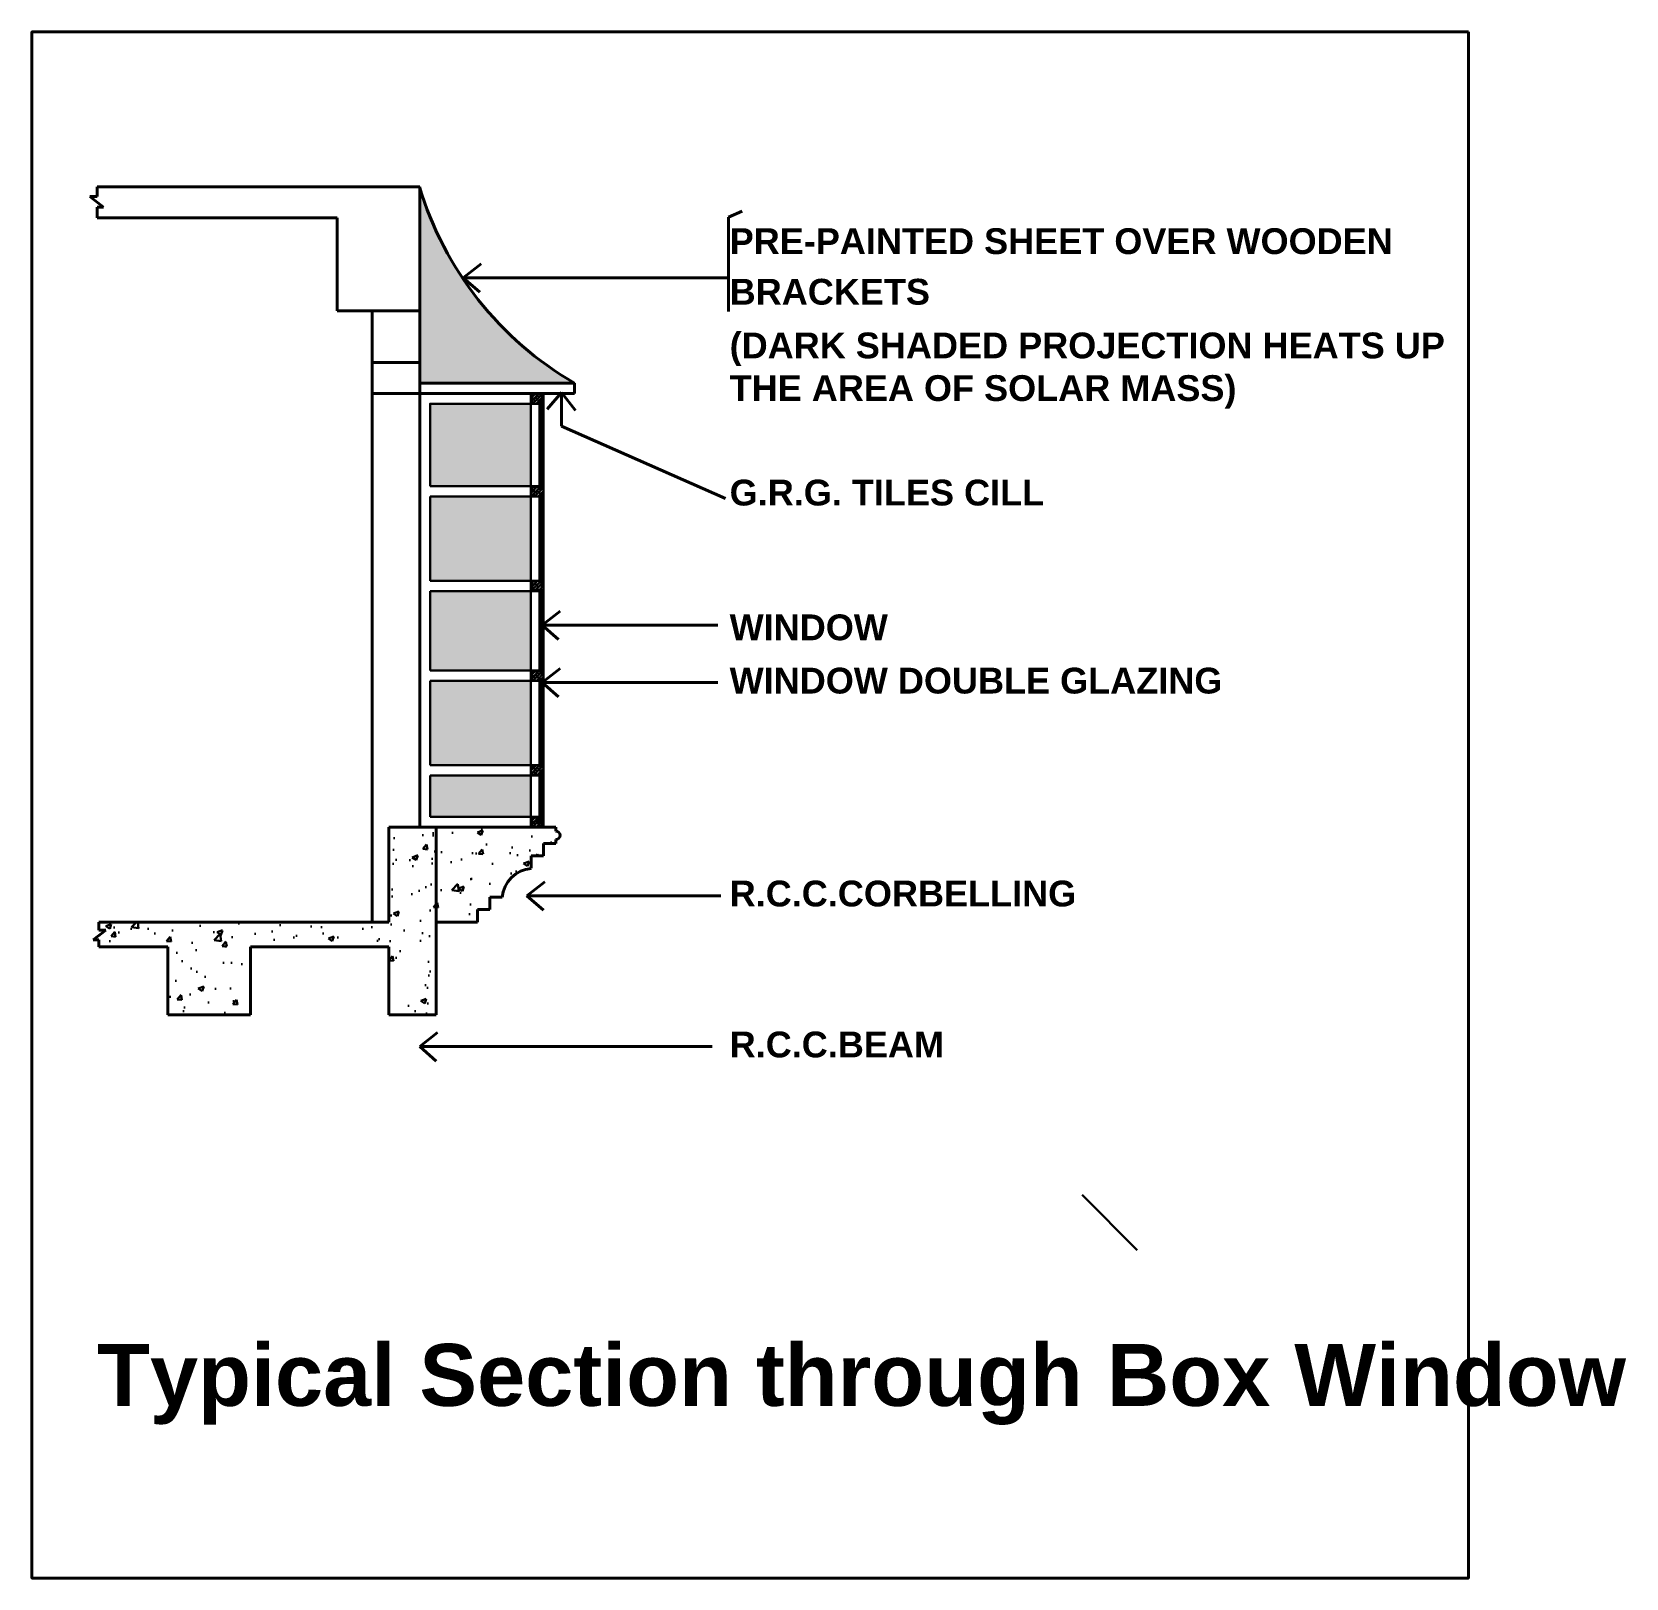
# Model space of a CAD drawing. Header units: inches. Extents: x 1352 to 5457, y 84 to 1168.
# Drawn here: x 1619.58 to 1635.02, y 194.9 to 209.87 of the extents above; entities that cross this region are included whole.
import ezdxf

# ---------------------------------------------------------------- set-up
doc = ezdxf.new("R2010")
doc.units = ezdxf.units.IN
doc.header["$MEASUREMENT"] = 0
for name, color, linetype, lineweight in [('col', 250, 'Continuous', 40), ('text', 250, 'Continuous', 30), ('wall', 7, 'Continuous', 40), ('win', 250, 'Continuous', 30)]:
    doc.layers.add(name, color=color, linetype=linetype, lineweight=lineweight)
doc.styles.get("Standard").update_dxf_attribs({"font": 'arialbd.ttf', "height": 1.5})
pattern_1 = [(45, (79.124212, -88.653566), (-0.01767766953, 0.01767766953), []), (135, (79.124212, -88.653566), (-0.0530330086, 0.01767766953), [0.0625, -0.0375])]
pattern_2 = [(50, (79.1242, -88.65357), (0.53794514, -0.0470641), [0.05625, -0.61875]), (355, (79.1242, -88.65357), (-0.1040635, 0.5641441), [0.045, -0.495]), (100.4514, (79.16904, -88.6575), (0.43388204, 0.51707966), [0.04780514, -0.52585658]), (46.1842, (79.1242, -88.50357), (0.8004308, -0.12413926), [0.084375, -0.928125]), (96.6356, (79.1909, -88.5139), (0.70099703, 0.7305884), [0.0717077, -0.78878475]), (351.1842, (79.1242, -88.5036), (0.70099646, 0.73058895), [0.0675, -0.7425]), (21, (79.1992, -88.54107), (0.44768029, -0.30196417), [0.05625, -0.61875]), (326, (79.1992, -88.54107), (0.1824865, 0.54386253), [0.045, -0.495]), (71.4514, (79.2365, -88.56623), (0.63016697, 0.24189787), [0.04780514, -0.52585658]), (37.5, (79.12421, -88.65357), (0.009119891, 0.24967039), [0, -0.489, 0, -0.5025, 0, -0.496875]), (7.5, (79.1242, -88.65357), (0.197302153, 0.295808784), [0, -0.2865, 0, -0.47775, 0, -0.189375]), (327.5, (78.95696, -88.65357), (0.400366827, -0.016916154), [0, -0.1875, 0, -0.585, 0, -0.77625]), (317.5, (78.88196, -88.65357), (0.43738963, 0.07507874), [0, -0.24375, 0, -0.3885, 0, -0.55125])]

msp = doc.modelspace()

# ---------------------------------------------------------------- hatches: boundary and pattern name
at = {"layer": 'win'}
h = msp.add_hatch(color=256, dxfattribs=at)
h.dxf.hatch_style = 1
h.set_gradient(color1=(255, 223, 127), color2=(255, 246, 219), one_color=1, tint=0.93)
h.paths.add_polyline_path([(1623.334, 208.371), (1623.334, 206.471), (1624.834, 206.471, -0.191027)])
h = msp.add_hatch(color=256, dxfattribs=at)
h.dxf.hatch_style = 1
h.set_gradient(color1=(255, 223, 127), color2=(255, 246, 219), one_color=1, tint=0.93)
h.paths.add_polyline_path([(1623.334, 208.371), (1623.334, 206.471), (1624.834, 206.471, -0.191027)])
h = msp.add_hatch(dxfattribs=at)
h.set_pattern_fill('ANSI38', color=256, scale=0.2, style=0)
h.set_pattern_definition(pattern_1)
h.paths.add_polyline_path([(1624.496, 202.271), (1624.409, 202.271), (1624.409, 202.171), (1624.534, 202.171), (1624.534, 202.213), (1624.526, 202.213), (1624.496, 202.213)])
h.paths.add_polyline_path([(1624.534, 202.758), (1624.526, 202.758), (1624.496, 202.758), (1624.496, 202.771), (1624.409, 202.771), (1624.409, 202.671), (1624.496, 202.671), (1624.496, 202.683), (1624.534, 202.683)])
h.paths.add_polyline_path([(1624.534, 203.675), (1624.526, 203.675), (1624.496, 203.675), (1624.496, 203.687), (1624.409, 203.687), (1624.409, 203.587), (1624.496, 203.587), (1624.496, 203.6), (1624.534, 203.6)])
h.paths.add_polyline_path([(1624.534, 204.541), (1624.526, 204.541), (1624.496, 204.541), (1624.496, 204.554), (1624.409, 204.554), (1624.409, 204.454), (1624.496, 204.454), (1624.496, 204.466), (1624.534, 204.466), (1624.534, 204.467, -0.107052), (1624.534, 204.466)])
h.paths.add_polyline_path([(1624.534, 206.371), (1624.409, 206.371), (1624.409, 206.271), (1624.496, 206.271), (1624.496, 206.299), (1624.534, 206.299)])
h = msp.add_hatch(dxfattribs=at)
h.set_pattern_fill('ANSI38', color=256, scale=0.2, style=0)
h.set_pattern_definition(pattern_1)
h.paths.add_polyline_path([(1624.496, 202.271), (1624.409, 202.271), (1624.409, 202.171), (1624.534, 202.171), (1624.534, 202.213), (1624.526, 202.213), (1624.496, 202.213)])
h.paths.add_polyline_path([(1624.534, 202.758), (1624.526, 202.758), (1624.496, 202.758), (1624.496, 202.771), (1624.409, 202.771), (1624.409, 202.671), (1624.496, 202.671), (1624.496, 202.683), (1624.534, 202.683)])
h.paths.add_polyline_path([(1624.534, 203.675), (1624.526, 203.675), (1624.496, 203.675), (1624.496, 203.687), (1624.409, 203.687), (1624.409, 203.587), (1624.496, 203.587), (1624.496, 203.6), (1624.534, 203.6)])
h.paths.add_polyline_path([(1624.534, 204.541), (1624.526, 204.541), (1624.496, 204.541), (1624.496, 204.554), (1624.409, 204.554), (1624.409, 204.454), (1624.496, 204.454), (1624.496, 204.466), (1624.534, 204.466), (1624.534, 204.467, -0.107052), (1624.534, 204.466)])
h.paths.add_polyline_path([(1624.534, 206.371), (1624.409, 206.371), (1624.409, 206.271), (1624.496, 206.271), (1624.496, 206.299), (1624.534, 206.299)])
h = msp.add_hatch(color=256, dxfattribs=at)
h.dxf.hatch_style = 1
h.set_gradient(color1=(0, 255, 255), one_color=1, tint=1)
h.paths.add_polyline_path([(1624.409, 206.271), (1623.434, 206.271), (1623.434, 205.471), (1624.409, 205.471)])
h.paths.add_polyline_path([(1624.409, 205.371), (1623.434, 205.371), (1623.434, 204.554), (1624.409, 204.554)])
h.paths.add_polyline_path([(1624.409, 204.454), (1623.434, 204.454), (1623.434, 203.687), (1624.409, 203.687)])
h.paths.add_polyline_path([(1624.409, 203.587), (1623.434, 203.587), (1623.434, 202.771), (1624.409, 202.771)])
h.paths.add_polyline_path([(1624.409, 202.671), (1623.434, 202.671), (1623.434, 202.271), (1624.409, 202.271)])
h = msp.add_hatch(color=256, dxfattribs=at)
h.dxf.hatch_style = 1
h.set_gradient(color1=(0, 255, 255), one_color=1, tint=1)
h.paths.add_polyline_path([(1624.409, 206.271), (1623.434, 206.271), (1623.434, 205.471), (1624.409, 205.471)])
h = msp.add_hatch(color=256, dxfattribs=at)
h.dxf.hatch_style = 1
h.set_gradient(color1=(0, 255, 255), one_color=1, tint=1)
h.paths.add_polyline_path([(1624.409, 206.271), (1623.434, 206.271), (1623.434, 205.471), (1624.409, 205.471)])
h.paths.add_polyline_path([(1624.409, 205.371), (1623.434, 205.371), (1623.434, 204.554), (1624.409, 204.554)])
h.paths.add_polyline_path([(1624.409, 204.454), (1623.434, 204.454), (1623.434, 203.687), (1624.409, 203.687)])
h.paths.add_polyline_path([(1624.409, 203.587), (1623.434, 203.587), (1623.434, 202.771), (1624.409, 202.771)])
h.paths.add_polyline_path([(1624.409, 202.671), (1623.434, 202.671), (1623.434, 202.271), (1624.409, 202.271)])
h = msp.add_hatch(color=256, dxfattribs=at)
h.dxf.hatch_style = 1
h.set_gradient(color1=(0, 255, 255), one_color=1, tint=1)
h.paths.add_polyline_path([(1624.409, 206.271), (1623.434, 206.271), (1623.434, 205.471), (1624.409, 205.471)])
h = msp.add_hatch(dxfattribs=at)
h.set_pattern_fill('ANSI38', color=256, scale=0.2, style=0)
h.set_pattern_definition(pattern_1)
h.paths.add_polyline_path([(1624.534, 205.458), (1624.526, 205.458), (1624.496, 205.458), (1624.496, 205.471), (1624.409, 205.471), (1624.409, 205.371), (1624.496, 205.371), (1624.496, 205.383), (1624.534, 205.383)])
h = msp.add_hatch(dxfattribs=at)
h.set_pattern_fill('ANSI38', color=256, scale=0.2, style=0)
h.set_pattern_definition(pattern_1)
h.paths.add_polyline_path([(1624.534, 205.458), (1624.526, 205.458), (1624.496, 205.458), (1624.496, 205.471), (1624.409, 205.471), (1624.409, 205.371), (1624.496, 205.371), (1624.496, 205.383), (1624.534, 205.383)])
h = msp.add_hatch(color=256, dxfattribs=at)
h.paths.add_polyline_path([(1624.509, 203.6), (1624.504, 203.6), (1624.504, 202.758), (1624.509, 202.758)])
h.paths.add_polyline_path([(1624.526, 203.565), (1624.521, 203.57), (1624.521, 202.758), (1624.526, 202.758)])
h = msp.add_hatch(color=256, dxfattribs=at)
h.paths.add_polyline_path([(1624.509, 203.6), (1624.504, 203.6), (1624.504, 202.758), (1624.509, 202.758)])
h.paths.add_polyline_path([(1624.526, 203.565), (1624.521, 203.57), (1624.521, 202.758), (1624.526, 202.758)])
h = msp.add_hatch(color=256, dxfattribs=at)
h.paths.add_polyline_path([(1624.509, 202.683), (1624.504, 202.683), (1624.504, 202.213), (1624.509, 202.213)])
h.paths.add_polyline_path([(1624.526, 202.683), (1624.521, 202.683), (1624.521, 202.213), (1624.526, 202.213)])
h = msp.add_hatch(color=256, dxfattribs=at)
h.paths.add_polyline_path([(1624.509, 202.683), (1624.504, 202.683), (1624.504, 202.213), (1624.509, 202.213)])
h.paths.add_polyline_path([(1624.526, 202.683), (1624.521, 202.683), (1624.521, 202.213), (1624.526, 202.213)])
h = msp.add_hatch(dxfattribs=at)
h.set_pattern_fill('AR-CONC', color=256, scale=0.075, style=0)
h.set_pattern_definition(pattern_2)
h.paths.add_polyline_path([(1624.414, 201.891), (1624.534, 201.891), (1624.534, 202.011), (1624.654, 202.011), (1624.654, 202.051, 0.181334), (1624.68, 202.06, 0.693002), (1624.654, 202.131), (1624.654, 202.171), (1623.494, 202.171), (1623.494, 201.251), (1623.894, 201.251), (1623.894, 201.371), (1624.014, 201.371), (1624.014, 201.491), (1624.134, 201.491, -0.361341), (1624.414, 201.771)])
h.paths.add_polyline_path([(1623.494, 202.171), (1623.034, 202.171), (1623.034, 201.251), (1620.227, 201.251), (1620.227, 201.173), (1620.294, 201.173), (1620.21, 201.11), (1620.21, 201.08), (1620.227, 201.08), (1620.227, 201.011), (1620.894, 201.011), (1620.894, 200.351), (1621.694, 200.351), (1621.694, 201.011), (1623.034, 201.011), (1623.034, 200.351), (1623.494, 200.351), (1623.494, 201.251)])
h = msp.add_hatch(dxfattribs=at)
h.set_pattern_fill('AR-CONC', color=256, scale=0.075, style=0)
h.set_pattern_definition(pattern_2)
h.paths.add_polyline_path([(1624.414, 201.891), (1624.534, 201.891), (1624.534, 202.011), (1624.654, 202.011), (1624.654, 202.051, 0.181334), (1624.68, 202.06, 0.693002), (1624.654, 202.131), (1624.654, 202.171), (1623.494, 202.171), (1623.494, 201.251), (1623.894, 201.251), (1623.894, 201.371), (1624.014, 201.371), (1624.014, 201.491), (1624.134, 201.491, -0.361341), (1624.414, 201.771)])
h.paths.add_polyline_path([(1623.494, 202.171), (1623.034, 202.171), (1623.034, 201.251), (1620.227, 201.251), (1620.227, 201.173), (1620.294, 201.173), (1620.21, 201.11), (1620.21, 201.08), (1620.227, 201.08), (1620.227, 201.011), (1620.894, 201.011), (1620.894, 200.351), (1621.694, 200.351), (1621.694, 201.011), (1623.034, 201.011), (1623.034, 200.351), (1623.494, 200.351), (1623.494, 201.251)])

# ---------------------------------------------------------------- linework, layer by layer
at = {"layer": 'col'}
msp.add_line((1623.334, 208.271), (1623.334, 207.071), dxfattribs=at)
msp.add_line((1623.334, 208.271), (1623.334, 207.071), dxfattribs=at)
msp.add_line((1623.334, 208.271), (1623.334, 207.071), dxfattribs=at)
msp.add_line((1623.334, 208.271), (1623.334, 207.071), dxfattribs=at)
at = {"layer": 'text', "linetype": 'Continuous'}
for p, q in [((1624.504, 206.299), (1624.504, 205.458)), ((1624.504, 206.299), (1624.504, 205.458)), ((1624.509, 206.299), (1624.509, 205.458)), ((1624.509, 206.299), (1624.509, 205.458)), ((1624.521, 206.299), (1624.521, 205.458)), ((1624.521, 206.299), (1624.521, 205.458)), ((1624.526, 206.299), (1624.526, 205.458)), ((1624.526, 206.299), (1624.526, 205.458)), ((1624.496, 206.271), (1624.496, 205.471)), ((1624.496, 206.271), (1624.496, 205.471)), ((1624.496, 205.371), (1624.496, 204.554)), ((1624.496, 205.371), (1624.496, 204.554)), ((1624.504, 205.383), (1624.504, 204.541)), ((1624.504, 205.383), (1624.504, 204.541)), ((1624.509, 205.383), (1624.509, 204.541)), ((1624.509, 205.383), (1624.509, 204.541)), ((1624.521, 205.383), (1624.521, 204.541)), ((1624.521, 205.383), (1624.521, 204.541)), ((1624.526, 205.383), (1624.526, 204.541)), ((1624.526, 205.383), (1624.526, 204.541)), ((1624.496, 204.454), (1624.496, 203.687)), ((1624.496, 204.454), (1624.496, 203.687)), ((1624.504, 204.466), (1624.504, 203.675)), ((1624.504, 204.466), (1624.504, 203.675)), ((1624.509, 204.466), (1624.509, 203.675)), ((1624.509, 204.466), (1624.509, 203.675)), ((1624.521, 204.466), (1624.521, 203.675)), ((1624.521, 204.466), (1624.521, 203.675)), ((1624.526, 204.466), (1624.526, 203.675)), ((1624.526, 204.466), (1624.526, 203.675)), ((1624.496, 203.587), (1624.496, 202.771)), ((1624.496, 203.587), (1624.496, 202.771)), ((1624.504, 203.6), (1624.504, 202.758)), ((1624.504, 203.6), (1624.504, 202.758)), ((1624.509, 203.6), (1624.509, 202.758)), ((1624.509, 203.6), (1624.509, 202.758)), ((1624.521, 203.6), (1624.521, 202.758)), ((1624.521, 203.6), (1624.521, 202.758)), ((1624.526, 203.6), (1624.526, 202.758)), ((1624.526, 203.6), (1624.526, 202.758)), ((1624.496, 202.671), (1624.496, 202.271)), ((1624.496, 202.671), (1624.496, 202.271)), ((1624.504, 202.683), (1624.504, 202.213)), ((1624.504, 202.683), (1624.504, 202.213)), ((1624.509, 202.683), (1624.509, 202.213)), ((1624.509, 202.683), (1624.509, 202.213)), ((1624.521, 202.683), (1624.521, 202.213)), ((1624.521, 202.683), (1624.521, 202.213)), ((1624.526, 202.683), (1624.526, 202.213)), ((1624.526, 202.683), (1624.526, 202.213)), ((1624.534, 202.171), (1623.034, 202.171)), ((1624.534, 202.171), (1623.034, 202.171)), ((1623.494, 201.251), (1623.494, 200.351)), ((1623.494, 201.251), (1623.494, 200.351))]:
    msp.add_line(p, q, dxfattribs=at)
at = {"layer": 'text'}
for p, q in [((1624.534, 205.459), (1624.534, 206.298)), ((1624.534, 205.459), (1624.534, 206.298)), ((1624.534, 204.542), (1624.534, 205.382)), ((1624.534, 204.542), (1624.534, 205.382)), ((1624.534, 203.676), (1624.534, 204.515)), ((1624.534, 203.676), (1624.534, 204.515)), ((1624.534, 202.759), (1624.534, 203.599)), ((1624.534, 202.759), (1624.534, 203.599)), ((1624.534, 202.214), (1624.534, 202.682)), ((1624.534, 202.214), (1624.534, 202.682)), ((1629.749, 198.609), (1630.284, 198.074))]:
    msp.add_line(p, q, dxfattribs=at)
at = {"layer": 'wall'}
for p, q in [((1623.334, 208.371), (1620.21, 208.371)), ((1620.21, 208.371), (1620.21, 208.277)), ((1623.334, 208.371), (1620.21, 208.371)), ((1620.21, 208.371), (1620.21, 208.277)), ((1623.334, 206.371), (1623.334, 208.371)), ((1623.334, 206.371), (1623.334, 208.371)), ((1620.21, 208.277), (1620.138, 208.277)), ((1620.138, 208.277), (1620.273, 208.174)), ((1620.21, 208.277), (1620.138, 208.277)), ((1620.138, 208.277), (1620.273, 208.174)), ((1620.21, 208.174), (1620.21, 208.071)), ((1620.273, 208.174), (1620.21, 208.174)), ((1620.21, 208.174), (1620.21, 208.071)), ((1620.273, 208.174), (1620.21, 208.174)), ((1622.534, 208.071), (1620.21, 208.071)), ((1622.534, 208.071), (1620.21, 208.071)), ((1622.534, 207.171), (1622.534, 208.071)), ((1622.534, 207.171), (1622.534, 208.071)), ((1622.534, 207.171), (1622.534, 208.071)), ((1622.534, 207.171), (1622.534, 208.071)), ((1623.334, 207.171), (1622.534, 207.171)), ((1623.334, 207.171), (1622.534, 207.171)), ((1622.874, 207.171), (1622.874, 201.251)), ((1622.874, 207.171), (1622.874, 201.251)), ((1623.334, 207.071), (1623.334, 202.171)), ((1623.334, 207.071), (1623.334, 202.171)), ((1622.874, 206.671), (1623.334, 206.671)), ((1622.874, 206.671), (1623.334, 206.671)), ((1623.334, 206.471), (1624.834, 206.471)), ((1623.334, 206.471), (1624.834, 206.471)), ((1624.834, 206.371), (1624.834, 206.471)), ((1624.834, 206.371), (1624.834, 206.471)), ((1622.874, 206.371), (1624.834, 206.371)), ((1622.874, 206.371), (1624.834, 206.371)), ((1623.034, 202.171), (1623.034, 201.251)), ((1623.034, 202.171), (1624.654, 202.171)), ((1623.034, 202.171), (1623.034, 201.251)), ((1623.034, 202.171), (1624.654, 202.171)), ((1623.494, 202.171), (1623.494, 201.251)), ((1623.494, 202.171), (1623.494, 201.251)), ((1624.654, 202.171), (1624.654, 202.131)), ((1624.654, 202.171), (1624.654, 202.131)), ((1624.534, 202.011), (1624.534, 201.891)), ((1624.534, 202.011), (1624.654, 202.011)), ((1624.534, 202.011), (1624.534, 201.891)), ((1624.534, 202.011), (1624.654, 202.011)), ((1624.654, 202.051), (1624.654, 202.011)), ((1624.654, 202.051), (1624.654, 202.011)), ((1624.414, 201.891), (1624.414, 201.771)), ((1624.414, 201.891), (1624.534, 201.891)), ((1624.414, 201.891), (1624.414, 201.771)), ((1624.414, 201.891), (1624.534, 201.891)), ((1624.014, 201.491), (1624.134, 201.491)), ((1624.014, 201.371), (1624.014, 201.491)), ((1624.014, 201.491), (1624.134, 201.491)), ((1624.014, 201.371), (1624.014, 201.491)), ((1623.894, 201.371), (1624.014, 201.371)), ((1623.894, 201.251), (1623.894, 201.371)), ((1623.894, 201.371), (1624.014, 201.371)), ((1623.894, 201.251), (1623.894, 201.371)), ((1620.227, 201.251), (1623.034, 201.251)), ((1620.227, 201.251), (1620.227, 201.173)), ((1620.227, 201.251), (1623.034, 201.251)), ((1620.227, 201.251), (1620.227, 201.173)), ((1623.494, 201.251), (1623.894, 201.251)), ((1623.494, 201.251), (1623.494, 200.351)), ((1623.494, 201.251), (1623.894, 201.251)), ((1623.494, 201.251), (1623.494, 200.351)), ((1620.172, 201.08), (1620.294, 201.173)), ((1620.172, 201.08), (1620.294, 201.173)), ((1620.227, 201.08), (1620.172, 201.08)), ((1620.227, 201.08), (1620.172, 201.08)), ((1620.294, 201.173), (1620.227, 201.173)), ((1620.294, 201.173), (1620.227, 201.173)), ((1620.227, 201.08), (1620.227, 201.011)), ((1620.227, 201.08), (1620.227, 201.011)), ((1620.894, 201.011), (1620.227, 201.011)), ((1620.894, 201.011), (1620.227, 201.011)), ((1620.894, 201.011), (1620.894, 200.351)), ((1620.894, 201.011), (1620.894, 200.351)), ((1621.694, 201.011), (1621.694, 200.351)), ((1621.694, 201.011), (1623.034, 201.011)), ((1621.694, 201.011), (1621.694, 200.351)), ((1621.694, 201.011), (1623.034, 201.011)), ((1623.034, 201.011), (1623.034, 200.351)), ((1623.034, 201.011), (1623.034, 200.351)), ((1620.894, 200.351), (1621.694, 200.351)), ((1620.894, 200.351), (1621.694, 200.351)), ((1623.034, 200.351), (1623.494, 200.351)), ((1623.034, 200.351), (1623.494, 200.351))]:
    msp.add_line(p, q, dxfattribs=at)
at = {"layer": 'wall', "linetype": 'Continuous'}
for p, q in [((1626.324, 208.078), (1626.456, 208.135)), ((1626.324, 208.078), (1626.456, 208.135)), ((1626.324, 208.078), (1626.324, 207.164)), ((1626.324, 208.078), (1626.324, 207.164)), ((1623.756, 207.491), (1623.93, 207.626)), ((1623.756, 207.491), (1623.93, 207.626)), ((1623.756, 207.491), (1623.916, 207.351)), ((1623.756, 207.491), (1626.324, 207.491)), ((1623.756, 207.491), (1623.916, 207.351)), ((1623.756, 207.491), (1626.324, 207.491)), ((1624.709, 206.379), (1624.569, 206.219)), ((1624.709, 206.379), (1624.569, 206.219)), ((1624.709, 206.054), (1624.709, 206.379)), ((1624.709, 206.379), (1624.844, 206.205)), ((1624.709, 206.054), (1624.709, 206.379)), ((1624.709, 206.379), (1624.844, 206.205)), ((1624.709, 206.054), (1626.295, 205.354)), ((1624.709, 206.054), (1626.295, 205.354)), ((1624.52, 204.127), (1624.694, 204.262)), ((1624.52, 204.127), (1624.694, 204.262)), ((1626.22, 204.127), (1624.52, 204.127)), ((1624.52, 204.127), (1624.679, 203.987)), ((1626.22, 204.127), (1624.52, 204.127)), ((1624.52, 204.127), (1624.679, 203.987)), ((1624.52, 203.571), (1624.694, 203.706)), ((1624.52, 203.571), (1624.694, 203.706)), ((1626.22, 203.571), (1624.52, 203.571)), ((1624.52, 203.571), (1624.679, 203.431)), ((1626.22, 203.571), (1624.52, 203.571)), ((1624.52, 203.571), (1624.679, 203.431)), ((1624.372, 201.505), (1624.546, 201.64)), ((1624.372, 201.505), (1624.546, 201.64)), ((1626.252, 201.505), (1624.372, 201.505)), ((1624.372, 201.505), (1624.532, 201.365)), ((1626.252, 201.505), (1624.372, 201.505)), ((1624.372, 201.505), (1624.532, 201.365)), ((1623.334, 200.046), (1623.508, 200.18)), ((1623.334, 200.046), (1623.508, 200.18)), ((1626.166, 200.046), (1623.334, 200.046)), ((1623.334, 200.046), (1623.493, 199.905)), ((1626.166, 200.046), (1623.334, 200.046)), ((1623.334, 200.046), (1623.493, 199.905))]:
    msp.add_line(p, q, dxfattribs=at)
msp.add_lwpolyline([(1633.49, 209.872), (1619.578, 209.872), (1619.578, 194.897), (1633.49, 194.897)], close=True, dxfattribs=at)
at = {"layer": 'wall'}
for centre, radius, start, end in [((1626.479, 209.312), 3.284, 196.6606, 239.9197), ((1626.479, 209.312), 3.284, 196.6606, 239.9197), ((1624.654, 202.091), 0.04, 270, 90), ((1624.654, 202.091), 0.04, 270, 90), ((1624.442, 201.462), 0.31, 95.2663, 174.7337), ((1624.442, 201.462), 0.31, 95.2663, 174.7337)]:
    msp.add_arc(centre, radius, start, end, dxfattribs=at)
at = {"layer": 'win'}
for p, q in [((1624.409, 206.371), (1624.409, 206.271)), ((1624.409, 206.371), (1624.409, 206.271)), ((1624.496, 206.299), (1624.534, 206.299)), ((1624.496, 206.299), (1624.534, 206.299)), ((1624.409, 204.554), (1624.409, 204.454)), ((1624.409, 204.554), (1624.409, 204.454)), ((1624.409, 203.687), (1624.409, 203.587)), ((1624.409, 203.687), (1624.409, 203.587)), ((1624.409, 202.771), (1624.409, 202.671)), ((1624.409, 202.771), (1624.409, 202.671)), ((1624.409, 202.271), (1624.496, 202.271)), ((1624.409, 202.271), (1624.409, 202.171)), ((1624.409, 202.271), (1624.496, 202.271)), ((1624.409, 202.271), (1624.409, 202.171)), ((1624.496, 202.271), (1624.496, 202.213)), ((1624.496, 202.271), (1624.496, 202.213))]:
    msp.add_line(p, q, dxfattribs=at)
at = {"layer": 'win', "linetype": 'Continuous'}
for p, q in [((1624.496, 206.271), (1624.496, 206.299)), ((1624.496, 206.271), (1624.496, 206.299)), ((1624.509, 206.287), (1624.509, 206.299)), ((1624.509, 206.287), (1624.509, 206.299)), ((1624.52, 206.287), (1624.509, 206.287)), ((1624.52, 206.287), (1624.509, 206.287)), ((1624.52, 206.287), (1624.52, 206.299)), ((1624.52, 206.287), (1624.52, 206.299)), ((1624.526, 206.287), (1624.526, 206.299)), ((1624.526, 206.299), (1624.534, 206.299)), ((1624.526, 206.287), (1624.526, 206.299)), ((1624.526, 206.299), (1624.534, 206.299)), ((1624.528, 206.292), (1624.528, 206.29)), ((1624.528, 206.292), (1624.528, 206.29)), ((1624.528, 206.289), (1624.528, 206.29)), ((1624.528, 206.29), (1624.528, 206.29)), ((1624.528, 206.289), (1624.528, 206.29)), ((1624.528, 206.29), (1624.528, 206.29)), ((1624.531, 206.296), (1624.531, 206.297)), ((1624.531, 206.296), (1624.531, 206.297)), ((1624.534, 206.371), (1624.534, 206.299)), ((1624.534, 206.371), (1624.534, 206.299)), ((1624.409, 206.271), (1624.409, 205.471)), ((1624.409, 206.271), (1624.496, 206.271)), ((1624.409, 206.271), (1624.409, 205.471)), ((1624.409, 206.271), (1624.496, 206.271)), ((1623.434, 205.471), (1624.409, 205.471)), ((1623.434, 205.471), (1624.409, 205.471)), ((1623.434, 205.371), (1624.409, 205.371)), ((1623.434, 204.554), (1623.434, 205.371)), ((1623.434, 205.371), (1624.409, 205.371)), ((1623.434, 204.554), (1623.434, 205.371)), ((1624.409, 205.471), (1624.496, 205.471)), ((1624.409, 205.471), (1624.409, 205.371)), ((1624.409, 205.471), (1624.496, 205.471)), ((1624.409, 205.471), (1624.409, 205.371)), ((1624.409, 205.371), (1624.409, 204.554)), ((1624.409, 205.371), (1624.496, 205.371)), ((1624.409, 205.371), (1624.409, 204.554)), ((1624.409, 205.371), (1624.496, 205.371)), ((1624.496, 205.471), (1624.496, 205.458)), ((1624.496, 205.471), (1624.496, 205.458)), ((1624.534, 205.458), (1624.496, 205.458)), ((1624.534, 205.458), (1624.496, 205.458)), ((1624.534, 205.383), (1624.496, 205.383)), ((1624.496, 205.371), (1624.496, 205.383)), ((1624.534, 205.383), (1624.496, 205.383)), ((1624.496, 205.371), (1624.496, 205.383)), ((1624.52, 205.471), (1624.509, 205.471)), ((1624.509, 205.471), (1624.509, 205.458)), ((1624.52, 205.471), (1624.509, 205.471)), ((1624.509, 205.471), (1624.509, 205.458)), ((1624.509, 205.371), (1624.509, 205.383)), ((1624.509, 205.371), (1624.509, 205.383)), ((1624.52, 205.371), (1624.509, 205.371)), ((1624.52, 205.371), (1624.509, 205.371)), ((1624.52, 205.471), (1624.52, 205.458)), ((1624.52, 205.471), (1624.52, 205.458)), ((1624.52, 205.371), (1624.52, 205.383)), ((1624.52, 205.371), (1624.52, 205.383)), ((1624.526, 205.471), (1624.526, 205.458)), ((1624.526, 205.471), (1624.526, 205.458)), ((1624.526, 205.458), (1624.534, 205.458)), ((1624.526, 205.458), (1624.534, 205.458)), ((1624.526, 205.371), (1624.526, 205.383)), ((1624.526, 205.383), (1624.534, 205.383)), ((1624.526, 205.371), (1624.526, 205.383)), ((1624.526, 205.383), (1624.534, 205.383)), ((1624.528, 205.469), (1624.528, 205.467)), ((1624.528, 205.469), (1624.528, 205.467)), ((1624.528, 205.467), (1624.528, 205.467)), ((1624.528, 205.465), (1624.528, 205.467)), ((1624.528, 205.467), (1624.528, 205.467)), ((1624.528, 205.465), (1624.528, 205.467)), ((1624.528, 205.376), (1624.528, 205.374)), ((1624.528, 205.376), (1624.528, 205.374)), ((1624.528, 205.373), (1624.528, 205.374)), ((1624.528, 205.374), (1624.528, 205.374)), ((1624.528, 205.373), (1624.528, 205.374)), ((1624.528, 205.374), (1624.528, 205.374)), ((1624.531, 205.461), (1624.531, 205.46)), ((1624.531, 205.461), (1624.531, 205.46)), ((1624.531, 205.38), (1624.531, 205.381)), ((1624.531, 205.38), (1624.531, 205.381)), ((1624.534, 205.458), (1624.534, 205.383)), ((1624.534, 205.458), (1624.534, 205.383)), ((1623.434, 204.554), (1624.409, 204.554)), ((1623.434, 204.554), (1624.409, 204.554)), ((1623.434, 203.687), (1623.434, 204.454)), ((1623.434, 204.454), (1624.409, 204.454)), ((1623.434, 203.687), (1623.434, 204.454)), ((1623.434, 204.454), (1624.409, 204.454)), ((1624.409, 204.554), (1624.496, 204.554)), ((1624.409, 204.554), (1624.496, 204.554)), ((1624.409, 204.454), (1624.409, 203.687)), ((1624.409, 204.454), (1624.496, 204.454)), ((1624.409, 204.454), (1624.409, 203.687)), ((1624.409, 204.454), (1624.496, 204.454)), ((1624.496, 204.554), (1624.496, 204.541)), ((1624.496, 204.554), (1624.496, 204.541)), ((1624.534, 204.541), (1624.496, 204.541)), ((1624.534, 204.541), (1624.496, 204.541)), ((1624.534, 204.466), (1624.496, 204.466)), ((1624.496, 204.454), (1624.496, 204.466)), ((1624.534, 204.466), (1624.496, 204.466)), ((1624.496, 204.454), (1624.496, 204.466)), ((1624.52, 204.554), (1624.509, 204.554)), ((1624.509, 204.554), (1624.509, 204.541)), ((1624.52, 204.554), (1624.509, 204.554)), ((1624.509, 204.554), (1624.509, 204.541)), ((1624.509, 204.454), (1624.509, 204.466)), ((1624.509, 204.454), (1624.509, 204.466)), ((1624.52, 204.454), (1624.509, 204.454)), ((1624.52, 204.454), (1624.509, 204.454)), ((1624.52, 204.554), (1624.52, 204.541)), ((1624.52, 204.554), (1624.52, 204.541)), ((1624.52, 204.454), (1624.52, 204.466)), ((1624.52, 204.454), (1624.52, 204.466)), ((1624.526, 204.554), (1624.526, 204.541)), ((1624.526, 204.554), (1624.526, 204.541)), ((1624.526, 204.541), (1624.534, 204.541)), ((1624.526, 204.541), (1624.534, 204.541)), ((1624.526, 204.454), (1624.526, 204.466)), ((1624.526, 204.466), (1624.534, 204.466)), ((1624.526, 204.454), (1624.526, 204.466)), ((1624.526, 204.466), (1624.534, 204.466)), ((1624.528, 204.552), (1624.528, 204.55)), ((1624.528, 204.552), (1624.528, 204.55)), ((1624.528, 204.55), (1624.528, 204.55)), ((1624.528, 204.549), (1624.528, 204.55)), ((1624.528, 204.55), (1624.528, 204.55)), ((1624.528, 204.549), (1624.528, 204.55)), ((1624.528, 204.459), (1624.528, 204.458)), ((1624.528, 204.459), (1624.528, 204.458)), ((1624.528, 204.456), (1624.528, 204.458)), ((1624.528, 204.458), (1624.528, 204.458)), ((1624.528, 204.456), (1624.528, 204.458)), ((1624.528, 204.458), (1624.528, 204.458)), ((1624.531, 204.544), (1624.531, 204.544)), ((1624.531, 204.544), (1624.531, 204.544)), ((1624.531, 204.463), (1624.531, 204.464)), ((1624.531, 204.463), (1624.531, 204.464)), ((1624.534, 204.541), (1624.534, 204.466)), ((1624.534, 204.541), (1624.534, 204.466)), ((1623.434, 203.687), (1624.409, 203.687)), ((1623.434, 203.687), (1624.409, 203.687)), ((1624.409, 203.687), (1624.496, 203.687)), ((1624.409, 203.687), (1624.496, 203.687)), ((1624.496, 203.687), (1624.496, 203.675)), ((1624.496, 203.687), (1624.496, 203.675)), ((1624.534, 203.675), (1624.496, 203.675)), ((1624.534, 203.675), (1624.496, 203.675)), ((1624.52, 203.687), (1624.509, 203.687)), ((1624.509, 203.687), (1624.509, 203.675)), ((1624.52, 203.687), (1624.509, 203.687)), ((1624.509, 203.687), (1624.509, 203.675)), ((1624.52, 203.687), (1624.52, 203.675)), ((1624.52, 203.687), (1624.52, 203.675)), ((1624.526, 203.687), (1624.526, 203.675)), ((1624.526, 203.687), (1624.526, 203.675)), ((1624.526, 203.675), (1624.534, 203.675)), ((1624.526, 203.675), (1624.534, 203.675)), ((1624.528, 203.685), (1624.528, 203.683)), ((1624.528, 203.685), (1624.528, 203.683)), ((1624.528, 203.683), (1624.528, 203.683)), ((1624.528, 203.682), (1624.528, 203.683)), ((1624.528, 203.683), (1624.528, 203.683)), ((1624.528, 203.682), (1624.528, 203.683)), ((1624.531, 203.678), (1624.531, 203.677)), ((1624.531, 203.678), (1624.531, 203.677)), ((1624.534, 203.6), (1624.534, 203.675)), ((1624.534, 203.6), (1624.534, 203.675)), ((1623.434, 202.771), (1623.434, 203.587)), ((1623.434, 203.587), (1624.409, 203.587)), ((1623.434, 202.771), (1623.434, 203.587)), ((1623.434, 203.587), (1624.409, 203.587)), ((1624.409, 203.587), (1624.409, 202.771)), ((1624.409, 203.587), (1624.496, 203.587)), ((1624.409, 203.587), (1624.409, 202.771)), ((1624.409, 203.587), (1624.496, 203.587)), ((1624.534, 203.6), (1624.496, 203.6)), ((1624.496, 203.587), (1624.496, 203.6)), ((1624.534, 203.6), (1624.496, 203.6)), ((1624.496, 203.587), (1624.496, 203.6)), ((1624.509, 203.587), (1624.509, 203.6)), ((1624.509, 203.587), (1624.509, 203.6)), ((1624.52, 203.587), (1624.509, 203.587)), ((1624.52, 203.587), (1624.509, 203.587)), ((1624.52, 203.587), (1624.52, 203.6)), ((1624.52, 203.587), (1624.52, 203.6)), ((1624.526, 203.587), (1624.526, 203.6)), ((1624.526, 203.6), (1624.534, 203.6)), ((1624.526, 203.587), (1624.526, 203.6)), ((1624.526, 203.6), (1624.534, 203.6)), ((1624.528, 203.592), (1624.528, 203.591)), ((1624.528, 203.592), (1624.528, 203.591)), ((1624.528, 203.589), (1624.528, 203.591)), ((1624.528, 203.591), (1624.528, 203.591)), ((1624.528, 203.589), (1624.528, 203.591)), ((1624.528, 203.591), (1624.528, 203.591)), ((1624.531, 203.597), (1624.531, 203.597)), ((1624.531, 203.597), (1624.531, 203.597)), ((1624.409, 202.771), (1623.434, 202.771)), ((1624.409, 202.771), (1623.434, 202.771)), ((1624.409, 202.771), (1624.496, 202.771)), ((1624.409, 202.771), (1624.496, 202.771)), ((1624.496, 202.771), (1624.496, 202.758)), ((1624.496, 202.771), (1624.496, 202.758)), ((1624.534, 202.758), (1624.496, 202.758)), ((1624.534, 202.758), (1624.496, 202.758)), ((1624.52, 202.771), (1624.509, 202.771)), ((1624.509, 202.771), (1624.509, 202.758)), ((1624.52, 202.771), (1624.509, 202.771)), ((1624.509, 202.771), (1624.509, 202.758)), ((1624.52, 202.771), (1624.52, 202.758)), ((1624.52, 202.771), (1624.52, 202.758)), ((1624.526, 202.771), (1624.526, 202.758)), ((1624.526, 202.771), (1624.526, 202.758)), ((1624.526, 202.758), (1624.534, 202.758)), ((1624.526, 202.758), (1624.534, 202.758)), ((1624.528, 202.769), (1624.528, 202.767)), ((1624.528, 202.769), (1624.528, 202.767)), ((1624.528, 202.767), (1624.528, 202.767)), ((1624.528, 202.765), (1624.528, 202.767)), ((1624.528, 202.767), (1624.528, 202.767)), ((1624.528, 202.765), (1624.528, 202.767)), ((1624.531, 202.761), (1624.531, 202.76)), ((1624.531, 202.761), (1624.531, 202.76)), ((1624.534, 202.758), (1624.534, 202.683)), ((1624.534, 202.758), (1624.534, 202.683)), ((1624.409, 202.671), (1623.434, 202.671)), ((1623.434, 202.271), (1623.434, 202.671)), ((1624.409, 202.671), (1623.434, 202.671)), ((1623.434, 202.271), (1623.434, 202.671)), ((1624.409, 202.671), (1624.409, 202.271)), ((1624.409, 202.671), (1624.496, 202.671)), ((1624.409, 202.671), (1624.409, 202.271)), ((1624.409, 202.671), (1624.496, 202.671)), ((1624.534, 202.683), (1624.496, 202.683)), ((1624.496, 202.671), (1624.496, 202.683)), ((1624.534, 202.683), (1624.496, 202.683)), ((1624.496, 202.671), (1624.496, 202.683)), ((1624.521, 202.671), (1624.509, 202.671)), ((1624.521, 202.671), (1624.509, 202.671)), ((1624.526, 202.671), (1624.526, 202.683)), ((1624.526, 202.683), (1624.534, 202.683)), ((1624.526, 202.671), (1624.526, 202.683)), ((1624.526, 202.683), (1624.534, 202.683)), ((1624.528, 202.676), (1624.528, 202.674)), ((1624.528, 202.676), (1624.528, 202.674)), ((1624.528, 202.673), (1624.528, 202.674)), ((1624.528, 202.674), (1624.528, 202.674)), ((1624.528, 202.673), (1624.528, 202.674)), ((1624.528, 202.674), (1624.528, 202.674)), ((1624.531, 202.68), (1624.531, 202.681)), ((1624.531, 202.68), (1624.531, 202.681)), ((1624.409, 202.271), (1623.434, 202.271)), ((1624.409, 202.271), (1623.434, 202.271)), ((1624.496, 202.213), (1624.534, 202.213)), ((1624.496, 202.213), (1624.534, 202.213)), ((1624.521, 202.226), (1624.509, 202.226)), ((1624.521, 202.226), (1624.509, 202.226)), ((1624.526, 202.226), (1624.526, 202.213)), ((1624.526, 202.226), (1624.526, 202.213)), ((1624.526, 202.213), (1624.534, 202.213)), ((1624.526, 202.213), (1624.534, 202.213)), ((1624.528, 202.224), (1624.528, 202.222)), ((1624.528, 202.224), (1624.528, 202.222)), ((1624.528, 202.222), (1624.528, 202.222)), ((1624.528, 202.22), (1624.528, 202.222)), ((1624.528, 202.222), (1624.528, 202.222)), ((1624.528, 202.22), (1624.528, 202.222)), ((1624.531, 202.216), (1624.531, 202.215)), ((1624.531, 202.216), (1624.531, 202.215)), ((1624.534, 202.213), (1624.534, 202.171)), ((1624.534, 202.213), (1624.534, 202.171))]:
    msp.add_line(p, q, dxfattribs=at)
msp.add_lwpolyline([(1623.434, 205.471), (1623.434, 206.271), (1624.409, 206.271)], dxfattribs=at)
msp.add_lwpolyline([(1623.434, 205.471), (1623.434, 206.271), (1624.409, 206.271)], dxfattribs=at)
for centre, radius, start, end in [((1624.526, 206.289), 0.00201, 270, 0), ((1624.526, 206.289), 0.00201, 270, 0), ((1624.533, 206.292), 0.00443, 108.5943, 180.3789), ((1624.533, 206.292), 0.00443, 108.5943, 180.3789), ((1624.531, 206.299), 0.00221, 269.9939, 0), ((1624.531, 206.299), 0.00221, 269.9939, 0), ((1624.526, 205.469), 0.00201, 0, 90), ((1624.526, 205.469), 0.00201, 0, 90), ((1624.526, 205.373), 0.00201, 270, 0), ((1624.526, 205.373), 0.00201, 270, 0), ((1624.533, 205.465), 0.00443, 179.6211, 251.4057), ((1624.533, 205.465), 0.00443, 179.6211, 251.4057), ((1624.533, 205.376), 0.00443, 108.5943, 180.3789), ((1624.533, 205.376), 0.00443, 108.5943, 180.3789), ((1624.531, 205.458), 0.00221, 0, 90.0061), ((1624.531, 205.458), 0.00221, 0, 90.0061), ((1624.531, 205.383), 0.00221, 269.9939, 0), ((1624.531, 205.383), 0.00221, 269.9939, 0), ((1624.526, 204.552), 0.00201, 0, 90), ((1624.526, 204.552), 0.00201, 0, 90), ((1624.526, 204.456), 0.00201, 270, 0), ((1624.526, 204.456), 0.00201, 270, 0), ((1624.533, 204.549), 0.00443, 179.6211, 251.4057), ((1624.533, 204.549), 0.00443, 179.6211, 251.4057), ((1624.533, 204.459), 0.00443, 108.5943, 180.3789), ((1624.533, 204.459), 0.00443, 108.5943, 180.3789), ((1624.531, 204.541), 0.00221, 0, 90.0061), ((1624.531, 204.541), 0.00221, 0, 90.0061), ((1624.531, 204.466), 0.00221, 269.9939, 0), ((1624.531, 204.466), 0.00221, 269.9939, 0), ((1624.526, 203.685), 0.00201, 0, 90), ((1624.526, 203.685), 0.00201, 0, 90), ((1624.533, 203.682), 0.00443, 179.6211, 251.4057), ((1624.533, 203.682), 0.00443, 179.6211, 251.4057), ((1624.531, 203.675), 0.00221, 0, 90.0061), ((1624.531, 203.675), 0.00221, 0, 90.0061), ((1624.526, 203.589), 0.00201, 270, 0), ((1624.526, 203.589), 0.00201, 270, 0), ((1624.533, 203.592), 0.00443, 108.5943, 180.3789), ((1624.533, 203.592), 0.00443, 108.5943, 180.3789), ((1624.531, 203.6), 0.00221, 269.9939, 0), ((1624.531, 203.6), 0.00221, 269.9939, 0), ((1624.526, 202.769), 0.00201, 0, 90), ((1624.526, 202.769), 0.00201, 0, 90), ((1624.533, 202.765), 0.00443, 179.6211, 251.4057), ((1624.533, 202.765), 0.00443, 179.6211, 251.4057), ((1624.531, 202.758), 0.00221, 0, 90.0061), ((1624.531, 202.758), 0.00221, 0, 90.0061), ((1624.526, 202.673), 0.00201, 270, 0), ((1624.526, 202.673), 0.00201, 270, 0), ((1624.533, 202.676), 0.00443, 108.5943, 180.3789), ((1624.533, 202.676), 0.00443, 108.5943, 180.3789), ((1624.531, 202.683), 0.00221, 269.9939, 0), ((1624.531, 202.683), 0.00221, 269.9939, 0), ((1624.526, 202.224), 0.00201, 0, 90), ((1624.526, 202.224), 0.00201, 0, 90), ((1624.533, 202.22), 0.00443, 179.6211, 251.4057), ((1624.533, 202.22), 0.00443, 179.6211, 251.4057), ((1624.531, 202.213), 0.00221, 0, 90.0061), ((1624.531, 202.213), 0.00221, 0, 90.0061)]:
    msp.add_arc(centre, radius, start, end, dxfattribs=at)

# ---------------------------------------------------------------- texts
at = {"layer": 'text'}
msp.add_text('Typical Section through Box Window', height=0.6, dxfattribs=at).set_placement((1620.21, 196.565))
at = {"layer": 'win'}
for s, p in [('PRE-PAINTED SHEET OVER WOODEN', (1626.336, 207.72)), ('PRE-PAINTED SHEET OVER WOODEN', (1626.336, 207.72)), ('BRACKETS ', (1626.336, 207.23)), ('BRACKETS ', (1626.336, 207.23)), ('(DARK SHADED PROJECTION HEATS UP ', (1626.336, 206.71)), ('(DARK SHADED PROJECTION HEATS UP ', (1626.336, 206.71)), ('THE AREA OF SOLAR MASS)', (1626.336, 206.297)), ('THE AREA OF SOLAR MASS)', (1626.336, 206.297)), ('G.R.G. TILES CILL', (1626.336, 205.285)), ('G.R.G. TILES CILL', (1626.336, 205.285)), ('WINDOW', (1626.336, 203.98)), ('WINDOW', (1626.336, 203.98)), ('WINDOW DOUBLE GLAZING', (1626.336, 203.464)), ('WINDOW DOUBLE GLAZING', (1626.336, 203.464)), ('R.C.C.CORBELLING', (1626.336, 201.402)), ('R.C.C.CORBELLING', (1626.336, 201.402)), ('R.C.C.BEAM', (1626.336, 199.94)), ('R.C.C.BEAM', (1626.336, 199.94))]:
    msp.add_text(s, height=0.25, dxfattribs=at).set_placement(p)

doc.saveas('drawing.dxf')
